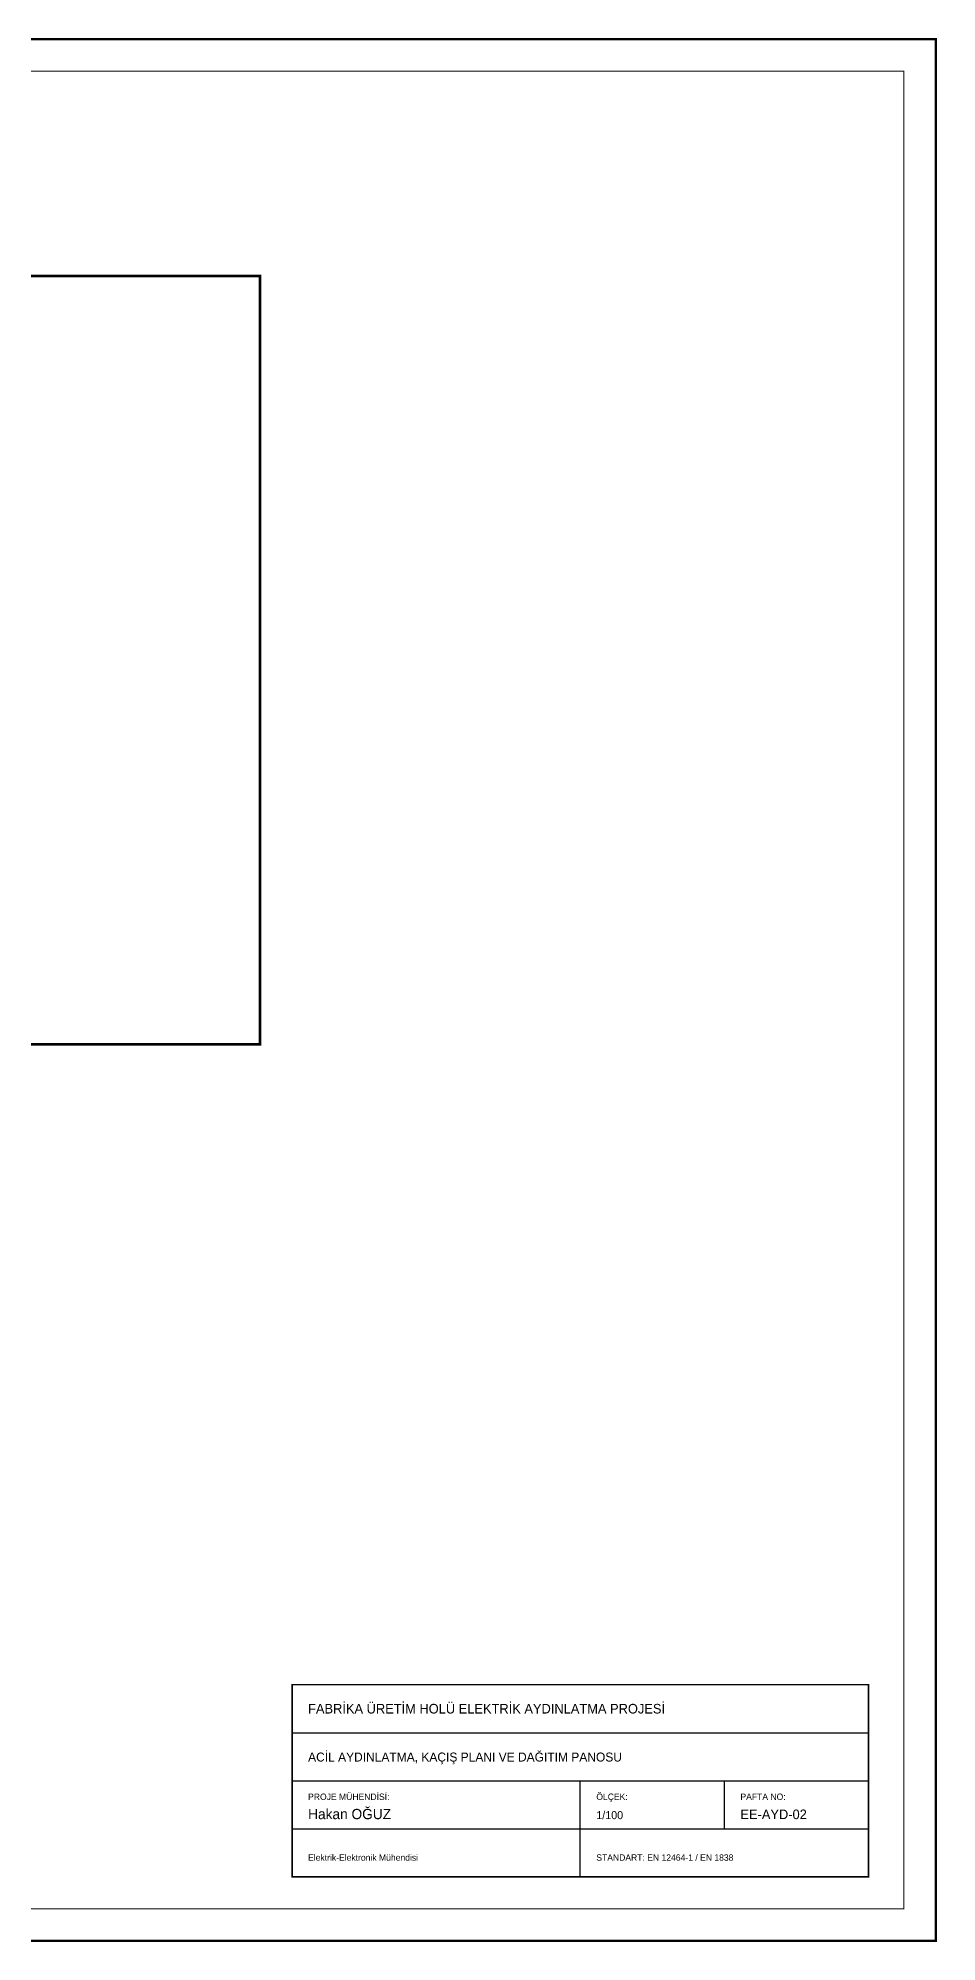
# Model space of a CAD drawing. Header units: metres. Extents: x 0 to 841, y 0 to 594.
# Drawn here: x 561 to 841, y 0 to 594 of the extents above; entities that cross this region are included whole.
import ezdxf

# ---------------------------------------------------------------- set-up
doc = ezdxf.new("R2010")
doc.units = ezdxf.units.M
for name, color, linetype in [('ANTET', 4, 'Continuous'), ('CERCEVE', 7, 'Continuous'), ('DUVAR', 7, 'Continuous')]:
    doc.layers.add(name, color=color, linetype=linetype)

msp = doc.modelspace()

# ---------------------------------------------------------------- linework, layer by layer
at = {"layer": 'ANTET', "const_width": 0.5}
msp.add_lwpolyline([(640, 20), (820, 20), (820, 80), (640, 80), (640, 20)], dxfattribs=at)
at = {"layer": 'ANTET'}
for points in [[(640, 65), (820, 65)], [(640, 50), (820, 50)], [(730, 35), (730, 50)], [(775, 35), (775, 50)], [(640, 35), (820, 35)], [(730, 20), (730, 35)]]:
    msp.add_lwpolyline(points, dxfattribs=at)
at = {"layer": 'CERCEVE'}
for points, const_width in [([(0, 0), (841, 0), (841, 594), (0, 594), (0, 0)], 0.7), ([(10, 10), (831, 10), (831, 584), (10, 584), (10, 10)], 0.35)]:
    msp.add_lwpolyline(points, dxfattribs=dict(at, const_width=const_width))
at = {"layer": 'DUVAR', "const_width": 0.8}
msp.add_lwpolyline([(30, 280), (630, 280), (630, 520), (30, 520), (30, 280)], dxfattribs=at)

# ---------------------------------------------------------------- texts
at = {"layer": 'ANTET'}
for s, height, p in [('FABRİKA ÜRETİM HOLÜ ELEKTRİK AYDINLATMA PROJESİ', 3, (645, 71)), ('ACİL AYDINLATMA, KAÇIŞ PLANI VE DAĞITIM PANOSU', 2.8, (645, 56)), ('PROJE MÜHENDİSİ:', 2, (645, 44)), ('Hakan OĞUZ', 3.2, (645, 38)), ('ÖLÇEK:', 2, (735, 44)), ('PAFTA NO:', 2, (780, 44)), ('1/100', 2.5, (735, 38)), ('EE-AYD-02', 3, (780, 38)), ('Elektrik-Elektronik Mühendisi', 2, (645, 25)), ('STANDART: EN 12464-1 / EN 1838', 2, (735, 25))]:
    msp.add_text(s, height=height, dxfattribs=at).set_placement(p)

doc.saveas('drawing.dxf')
